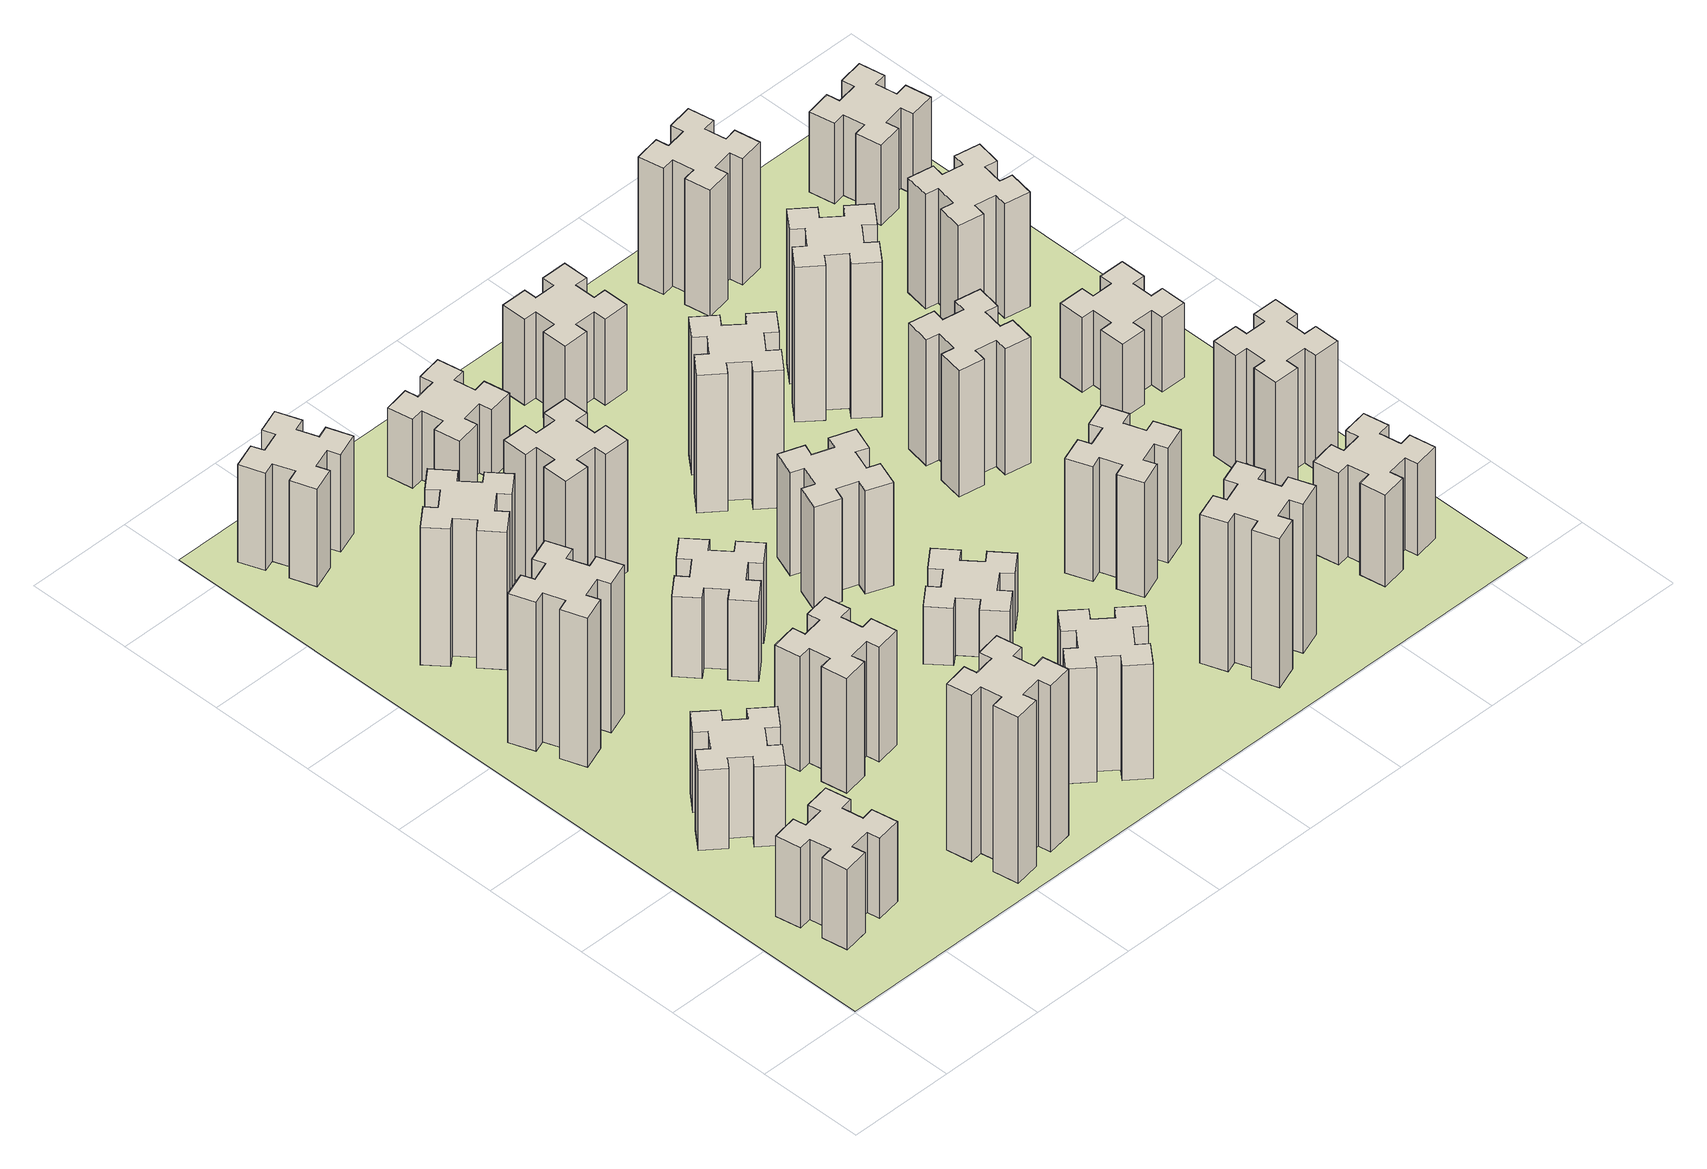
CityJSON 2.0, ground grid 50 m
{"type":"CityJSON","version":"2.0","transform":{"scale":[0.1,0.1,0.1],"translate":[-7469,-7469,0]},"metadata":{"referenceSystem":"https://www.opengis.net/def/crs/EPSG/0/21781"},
"CityObjects":{
"building1":{"type":"Building","attributes":{"class":"1000","function":"1000","usage":"1000","yearOfConstruction":2016,"roofType":"1000","measuredHeight":42,"storeysAboveGround":30,"storeysBelowGround":0},"geometry":[{"type":"Solid","lod":"1","boundaries":[[[[0,1,2,3,4,5,6,7,8,9,10,11,12,13,14,15,16,17,18,19]],[[17,16,20,21]],[[16,15,22,20]],[[15,14,23,22]],[[14,13,24,23]],[[13,12,25,24]],[[12,11,26,25]],[[11,10,27,26]],[[10,9,28,27]],[[9,8,29,28]],[[8,7,30,29]],[[7,6,31,30]],[[6,5,32,31]],[[5,4,33,32]],[[4,3,34,33]],[[3,2,35,34]],[[2,1,36,35]],[[1,0,37,36]],[[0,19,38,37]],[[19,18,39,38]],[[18,17,21,39]],[[24,25,26,27,28,29,30,31,32,33,34,35,36,37,38,39,21,20,22,23]]]]}]},
"building2":{"type":"Building","attributes":{"class":"1000","function":"1000","usage":"1000","yearOfConstruction":2016,"roofType":"1000","measuredHeight":42,"storeysAboveGround":30,"storeysBelowGround":0},"geometry":[{"type":"Solid","lod":"1","boundaries":[[[[40,41,42,43,44,45,46,47,48,49,50,51,52,53,54,55,56,57,58,59]],[[57,56,60,61]],[[56,55,62,60]],[[55,54,63,62]],[[54,53,64,63]],[[53,52,65,64]],[[52,51,66,65]],[[51,50,67,66]],[[50,49,68,67]],[[49,48,69,68]],[[48,47,70,69]],[[47,46,71,70]],[[46,45,72,71]],[[45,44,73,72]],[[44,43,74,73]],[[43,42,75,74]],[[42,41,76,75]],[[41,40,77,76]],[[40,59,78,77]],[[59,58,79,78]],[[58,57,61,79]],[[64,65,66,67,68,69,70,71,72,73,74,75,76,77,78,79,61,60,62,63]]]]}]},
"building3":{"type":"Building","attributes":{"class":"1000","function":"1000","usage":"1000","yearOfConstruction":2016,"roofType":"1000","measuredHeight":78,"storeysAboveGround":30,"storeysBelowGround":0},"geometry":[{"type":"Solid","lod":"1","boundaries":[[[[80,81,82,83,84,85,86,87,88,89,90,91,92,93,94,95,96,97,98,99]],[[97,96,100,101]],[[96,95,102,100]],[[95,94,103,102]],[[94,93,104,103]],[[93,92,105,104]],[[92,91,106,105]],[[91,90,107,106]],[[90,89,108,107]],[[89,88,109,108]],[[88,87,110,109]],[[87,86,111,110]],[[86,85,112,111]],[[85,84,113,112]],[[84,83,114,113]],[[83,82,115,114]],[[82,81,116,115]],[[81,80,117,116]],[[80,99,118,117]],[[99,98,119,118]],[[98,97,101,119]],[[104,105,106,107,108,109,110,111,112,113,114,115,116,117,118,119,101,100,102,103]]]]}]},
"building4":{"type":"Building","attributes":{"class":"1000","function":"1000","usage":"1000","yearOfConstruction":2016,"roofType":"1000","measuredHeight":87,"storeysAboveGround":30,"storeysBelowGround":0},"geometry":[{"type":"Solid","lod":"1","boundaries":[[[[120,121,122,123,124,125,126,127,128,129,130,131,132,133,134,135,136,137,138,139]],[[137,136,140,141]],[[136,135,142,140]],[[135,134,143,142]],[[134,133,144,143]],[[133,132,145,144]],[[132,131,146,145]],[[131,130,147,146]],[[130,129,148,147]],[[129,128,149,148]],[[128,127,150,149]],[[127,126,151,150]],[[126,125,152,151]],[[125,124,153,152]],[[124,123,154,153]],[[123,122,155,154]],[[122,121,156,155]],[[121,120,157,156]],[[120,139,158,157]],[[139,138,159,158]],[[138,137,141,159]],[[144,145,146,147,148,149,150,151,152,153,154,155,156,157,158,159,141,140,142,143]]]]}]},
"building5":{"type":"Building","attributes":{"class":"1000","function":"1000","usage":"1000","yearOfConstruction":2016,"roofType":"1000","measuredHeight":72,"storeysAboveGround":30,"storeysBelowGround":0},"geometry":[{"type":"Solid","lod":"1","boundaries":[[[[160,161,162,163,164,165,166,167,168,169,170,171,172,173,174,175,176,177,178,179]],[[177,176,180,181]],[[176,175,182,180]],[[175,174,183,182]],[[174,173,184,183]],[[173,172,185,184]],[[172,171,186,185]],[[171,170,187,186]],[[170,169,188,187]],[[169,168,189,188]],[[168,167,190,189]],[[167,166,191,190]],[[166,165,192,191]],[[165,164,193,192]],[[164,163,194,193]],[[163,162,195,194]],[[162,161,196,195]],[[161,160,197,196]],[[160,179,198,197]],[[179,178,199,198]],[[178,177,181,199]],[[184,185,186,187,188,189,190,191,192,193,194,195,196,197,198,199,181,180,182,183]]]]}]},
"building6":{"type":"Building","attributes":{"class":"1000","function":"1000","usage":"1000","yearOfConstruction":2016,"roofType":"1000","measuredHeight":60,"storeysAboveGround":30,"storeysBelowGround":0},"geometry":[{"type":"Solid","lod":"1","boundaries":[[[[200,201,202,203,204,205,206,207,208,209,210,211,212,213,214,215,216,217,218,219]],[[217,216,220,221]],[[216,215,222,220]],[[215,214,223,222]],[[214,213,224,223]],[[213,212,225,224]],[[212,211,226,225]],[[211,210,227,226]],[[210,209,228,227]],[[209,208,229,228]],[[208,207,230,229]],[[207,206,231,230]],[[206,205,232,231]],[[205,204,233,232]],[[204,203,234,233]],[[203,202,235,234]],[[202,201,236,235]],[[201,200,237,236]],[[200,219,238,237]],[[219,218,239,238]],[[218,217,221,239]],[[224,225,226,227,228,229,230,231,232,233,234,235,236,237,238,239,221,220,222,223]]]]}]},
"building7":{"type":"Building","attributes":{"class":"1000","function":"1000","usage":"1000","yearOfConstruction":2016,"roofType":"1000","measuredHeight":51,"storeysAboveGround":30,"storeysBelowGround":0},"geometry":[{"type":"Solid","lod":"1","boundaries":[[[[240,241,242,243,244,245,246,247,248,249,250,251,252,253,254,255,256,257,258,259]],[[257,256,260,261]],[[256,255,262,260]],[[255,254,263,262]],[[254,253,264,263]],[[253,252,265,264]],[[252,251,266,265]],[[251,250,267,266]],[[250,249,268,267]],[[249,248,269,268]],[[248,247,270,269]],[[247,246,271,270]],[[246,245,272,271]],[[245,244,273,272]],[[244,243,274,273]],[[243,242,275,274]],[[242,241,276,275]],[[241,240,277,276]],[[240,259,278,277]],[[259,258,279,278]],[[258,257,261,279]],[[264,265,266,267,268,269,270,271,272,273,274,275,276,277,278,279,261,260,262,263]]]]}]},
"building8":{"type":"Building","attributes":{"class":"1000","function":"1000","usage":"1000","yearOfConstruction":2016,"roofType":"1000","measuredHeight":42,"storeysAboveGround":30,"storeysBelowGround":0},"geometry":[{"type":"Solid","lod":"1","boundaries":[[[[280,281,282,283,284,285,286,287,288,289,290,291,292,293,294,295,296,297,298,299]],[[297,296,300,301]],[[296,295,302,300]],[[295,294,303,302]],[[294,293,304,303]],[[293,292,305,304]],[[292,291,306,305]],[[291,290,307,306]],[[290,289,308,307]],[[289,288,309,308]],[[288,287,310,309]],[[287,286,311,310]],[[286,285,312,311]],[[285,284,313,312]],[[284,283,314,313]],[[283,282,315,314]],[[282,281,316,315]],[[281,280,317,316]],[[280,299,318,317]],[[299,298,319,318]],[[298,297,301,319]],[[304,305,306,307,308,309,310,311,312,313,314,315,316,317,318,319,301,300,302,303]]]]}]},
"building9":{"type":"Building","attributes":{"class":"1000","function":"1000","usage":"1000","yearOfConstruction":2016,"roofType":"1000","measuredHeight":69,"storeysAboveGround":30,"storeysBelowGround":0},"geometry":[{"type":"Solid","lod":"1","boundaries":[[[[320,321,322,323,324,325,326,327,328,329,330,331,332,333,334,335,336,337,338,339]],[[337,336,340,341]],[[336,335,342,340]],[[335,334,343,342]],[[334,333,344,343]],[[333,332,345,344]],[[332,331,346,345]],[[331,330,347,346]],[[330,329,348,347]],[[329,328,349,348]],[[328,327,350,349]],[[327,326,351,350]],[[326,325,352,351]],[[325,324,353,352]],[[324,323,354,353]],[[323,322,355,354]],[[322,321,356,355]],[[321,320,357,356]],[[320,339,358,357]],[[339,338,359,358]],[[338,337,341,359]],[[344,345,346,347,348,349,350,351,352,353,354,355,356,357,358,359,341,340,342,343]]]]}]},
"building10":{"type":"Building","attributes":{"class":"1000","function":"1000","usage":"1000","yearOfConstruction":2016,"roofType":"1000","measuredHeight":60,"storeysAboveGround":30,"storeysBelowGround":0},"geometry":[{"type":"Solid","lod":"1","boundaries":[[[[360,361,362,363,364,365,366,367,368,369,370,371,372,373,374,375,376,377,378,379]],[[377,376,380,381]],[[376,375,382,380]],[[375,374,383,382]],[[374,373,384,383]],[[373,372,385,384]],[[372,371,386,385]],[[371,370,387,386]],[[370,369,388,387]],[[369,368,389,388]],[[368,367,390,389]],[[367,366,391,390]],[[366,365,392,391]],[[365,364,393,392]],[[364,363,394,393]],[[363,362,395,394]],[[362,361,396,395]],[[361,360,397,396]],[[360,379,398,397]],[[379,378,399,398]],[[378,377,381,399]],[[384,385,386,387,388,389,390,391,392,393,394,395,396,397,398,399,381,380,382,383]]]]}]},
"building11":{"type":"Building","attributes":{"class":"1000","function":"1000","usage":"1000","yearOfConstruction":2016,"roofType":"1000","measuredHeight":36,"storeysAboveGround":30,"storeysBelowGround":0},"geometry":[{"type":"Solid","lod":"1","boundaries":[[[[400,401,402,403,404,405,406,407,408,409,410,411,412,413,414,415,416,417,418,419]],[[417,416,420,421]],[[416,415,422,420]],[[415,414,423,422]],[[414,413,424,423]],[[413,412,425,424]],[[412,411,426,425]],[[411,410,427,426]],[[410,409,428,427]],[[409,408,429,428]],[[408,407,430,429]],[[407,406,431,430]],[[406,405,432,431]],[[405,404,433,432]],[[404,403,434,433]],[[403,402,435,434]],[[402,401,436,435]],[[401,400,437,436]],[[400,419,438,437]],[[419,418,439,438]],[[418,417,421,439]],[[424,425,426,427,428,429,430,431,432,433,434,435,436,437,438,439,421,420,422,423]]]]}]},
"building12":{"type":"Building","attributes":{"class":"1000","function":"1000","usage":"1000","yearOfConstruction":2016,"roofType":"1000","measuredHeight":30,"storeysAboveGround":30,"storeysBelowGround":0},"geometry":[{"type":"Solid","lod":"1","boundaries":[[[[440,441,442,443,444,445,446,447,448,449,450,451,452,453,454,455,456,457,458,459]],[[457,456,460,461]],[[456,455,462,460]],[[455,454,463,462]],[[454,453,464,463]],[[453,452,465,464]],[[452,451,466,465]],[[451,450,467,466]],[[450,449,468,467]],[[449,448,469,468]],[[448,447,470,469]],[[447,446,471,470]],[[446,445,472,471]],[[445,444,473,472]],[[444,443,474,473]],[[443,442,475,474]],[[442,441,476,475]],[[441,440,477,476]],[[440,459,478,477]],[[459,458,479,478]],[[458,457,461,479]],[[464,465,466,467,468,469,470,471,472,473,474,475,476,477,478,479,461,460,462,463]]]]}]},
"building13":{"type":"Building","attributes":{"class":"1000","function":"1000","usage":"1000","yearOfConstruction":2016,"roofType":"1000","measuredHeight":54,"storeysAboveGround":30,"storeysBelowGround":0},"geometry":[{"type":"Solid","lod":"1","boundaries":[[[[480,481,482,483,484,485,486,487,488,489,490,491,492,493,494,495,496,497,498,499]],[[497,496,500,501]],[[496,495,502,500]],[[495,494,503,502]],[[494,493,504,503]],[[493,492,505,504]],[[492,491,506,505]],[[491,490,507,506]],[[490,489,508,507]],[[489,488,509,508]],[[488,487,510,509]],[[487,486,511,510]],[[486,485,512,511]],[[485,484,513,512]],[[484,483,514,513]],[[483,482,515,514]],[[482,481,516,515]],[[481,480,517,516]],[[480,499,518,517]],[[499,498,519,518]],[[498,497,501,519]],[[504,505,506,507,508,509,510,511,512,513,514,515,516,517,518,519,501,500,502,503]]]]}]},
"building14":{"type":"Building","attributes":{"class":"1000","function":"1000","usage":"1000","yearOfConstruction":2016,"roofType":"1000","measuredHeight":72,"storeysAboveGround":30,"storeysBelowGround":0},"geometry":[{"type":"Solid","lod":"1","boundaries":[[[[520,521,522,523,524,525,526,527,528,529,530,531,532,533,534,535,536,537,538,539]],[[537,536,540,541]],[[536,535,542,540]],[[535,534,543,542]],[[534,533,544,543]],[[533,532,545,544]],[[532,531,546,545]],[[531,530,547,546]],[[530,529,548,547]],[[529,528,549,548]],[[528,527,550,549]],[[527,526,551,550]],[[526,525,552,551]],[[525,524,553,552]],[[524,523,554,553]],[[523,522,555,554]],[[522,521,556,555]],[[521,520,557,556]],[[520,539,558,557]],[[539,538,559,558]],[[538,537,541,559]],[[544,545,546,547,548,549,550,551,552,553,554,555,556,557,558,559,541,540,542,543]]]]}]},
"building15":{"type":"Building","attributes":{"class":"1000","function":"1000","usage":"1000","yearOfConstruction":2016,"roofType":"1000","measuredHeight":78,"storeysAboveGround":30,"storeysBelowGround":0},"geometry":[{"type":"Solid","lod":"1","boundaries":[[[[560,561,562,563,564,565,566,567,568,569,570,571,572,573,574,575,576,577,578,579]],[[577,576,580,581]],[[576,575,582,580]],[[575,574,583,582]],[[574,573,584,583]],[[573,572,585,584]],[[572,571,586,585]],[[571,570,587,586]],[[570,569,588,587]],[[569,568,589,588]],[[568,567,590,589]],[[567,566,591,590]],[[566,565,592,591]],[[565,564,593,592]],[[564,563,594,593]],[[563,562,595,594]],[[562,561,596,595]],[[561,560,597,596]],[[560,579,598,597]],[[579,578,599,598]],[[578,577,581,599]],[[584,585,586,587,588,589,590,591,592,593,594,595,596,597,598,599,581,580,582,583]]]]}]},
"building16":{"type":"Building","attributes":{"class":"1000","function":"1000","usage":"1000","yearOfConstruction":2016,"roofType":"1000","measuredHeight":45,"storeysAboveGround":30,"storeysBelowGround":0},"geometry":[{"type":"Solid","lod":"1","boundaries":[[[[600,601,602,603,604,605,606,607,608,609,610,611,612,613,614,615,616,617,618,619]],[[617,616,620,621]],[[616,615,622,620]],[[615,614,623,622]],[[614,613,624,623]],[[613,612,625,624]],[[612,611,626,625]],[[611,610,627,626]],[[610,609,628,627]],[[609,608,629,628]],[[608,607,630,629]],[[607,606,631,630]],[[606,605,632,631]],[[605,604,633,632]],[[604,603,634,633]],[[603,602,635,634]],[[602,601,636,635]],[[601,600,637,636]],[[600,619,638,637]],[[619,618,639,638]],[[618,617,621,639]],[[624,625,626,627,628,629,630,631,632,633,634,635,636,637,638,639,621,620,622,623]]]]}]},
"building17":{"type":"Building","attributes":{"class":"1000","function":"1000","usage":"1000","yearOfConstruction":2016,"roofType":"1000","measuredHeight":60,"storeysAboveGround":30,"storeysBelowGround":0},"geometry":[{"type":"Solid","lod":"1","boundaries":[[[[640,641,642,643,644,645,646,647,648,649,650,651,652,653,654,655,656,657,658,659]],[[657,656,660,661]],[[656,655,662,660]],[[655,654,663,662]],[[654,653,664,663]],[[653,652,665,664]],[[652,651,666,665]],[[651,650,667,666]],[[650,649,668,667]],[[649,648,669,668]],[[648,647,670,669]],[[647,646,671,670]],[[646,645,672,671]],[[645,644,673,672]],[[644,643,674,673]],[[643,642,675,674]],[[642,641,676,675]],[[641,640,677,676]],[[640,659,678,677]],[[659,658,679,678]],[[658,657,661,679]],[[664,665,666,667,668,669,670,671,672,673,674,675,676,677,678,679,661,660,662,663]]]]}]},
"building18":{"type":"Building","attributes":{"class":"1000","function":"1000","usage":"1000","yearOfConstruction":2016,"roofType":"1000","measuredHeight":66,"storeysAboveGround":30,"storeysBelowGround":0},"geometry":[{"type":"Solid","lod":"1","boundaries":[[[[680,681,682,683,684,685,686,687,688,689,690,691,692,693,694,695,696,697,698,699]],[[697,696,700,701]],[[696,695,702,700]],[[695,694,703,702]],[[694,693,704,703]],[[693,692,705,704]],[[692,691,706,705]],[[691,690,707,706]],[[690,689,708,707]],[[689,688,709,708]],[[688,687,710,709]],[[687,686,711,710]],[[686,685,712,711]],[[685,684,713,712]],[[684,683,714,713]],[[683,682,715,714]],[[682,681,716,715]],[[681,680,717,716]],[[680,699,718,717]],[[699,698,719,718]],[[698,697,701,719]],[[704,705,706,707,708,709,710,711,712,713,714,715,716,717,718,719,701,700,702,703]]]]}]},
"building19":{"type":"Building","attributes":{"class":"1000","function":"1000","usage":"1000","yearOfConstruction":2016,"roofType":"1000","measuredHeight":81,"storeysAboveGround":30,"storeysBelowGround":0},"geometry":[{"type":"Solid","lod":"1","boundaries":[[[[720,721,722,723,724,725,726,727,728,729,730,731,732,733,734,735,736,737,738,739]],[[737,736,740,741]],[[736,735,742,740]],[[735,734,743,742]],[[734,733,744,743]],[[733,732,745,744]],[[732,731,746,745]],[[731,730,747,746]],[[730,729,748,747]],[[729,728,749,748]],[[728,727,750,749]],[[727,726,751,750]],[[726,725,752,751]],[[725,724,753,752]],[[724,723,754,753]],[[723,722,755,754]],[[722,721,756,755]],[[721,720,757,756]],[[720,739,758,757]],[[739,738,759,758]],[[738,737,741,759]],[[744,745,746,747,748,749,750,751,752,753,754,755,756,757,758,759,741,740,742,743]]]]}]},
"building20":{"type":"Building","attributes":{"class":"1000","function":"1000","usage":"1000","yearOfConstruction":2016,"roofType":"1000","measuredHeight":48,"storeysAboveGround":30,"storeysBelowGround":0},"geometry":[{"type":"Solid","lod":"1","boundaries":[[[[760,761,762,763,764,765,766,767,768,769,770,771,772,773,774,775,776,777,778,779]],[[777,776,780,781]],[[776,775,782,780]],[[775,774,783,782]],[[774,773,784,783]],[[773,772,785,784]],[[772,771,786,785]],[[771,770,787,786]],[[770,769,788,787]],[[769,768,789,788]],[[768,767,790,789]],[[767,766,791,790]],[[766,765,792,791]],[[765,764,793,792]],[[764,763,794,793]],[[763,762,795,794]],[[762,761,796,795]],[[761,760,797,796]],[[760,779,798,797]],[[779,778,799,798]],[[778,777,781,799]],[[784,785,786,787,788,789,790,791,792,793,794,795,796,797,798,799,781,780,782,783]]]]}]},
"building21":{"type":"Building","attributes":{"class":"1000","function":"1000","usage":"1000","yearOfConstruction":2016,"roofType":"1000","measuredHeight":66,"storeysAboveGround":30,"storeysBelowGround":0},"geometry":[{"type":"Solid","lod":"1","boundaries":[[[[800,801,802,803,804,805,806,807,808,809,810,811,812,813,814,815,816,817,818,819]],[[817,816,820,821]],[[816,815,822,820]],[[815,814,823,822]],[[814,813,824,823]],[[813,812,825,824]],[[812,811,826,825]],[[811,810,827,826]],[[810,809,828,827]],[[809,808,829,828]],[[808,807,830,829]],[[807,806,831,830]],[[806,805,832,831]],[[805,804,833,832]],[[804,803,834,833]],[[803,802,835,834]],[[802,801,836,835]],[[801,800,837,836]],[[800,819,838,837]],[[819,818,839,838]],[[818,817,821,839]],[[824,825,826,827,828,829,830,831,832,833,834,835,836,837,838,839,821,820,822,823]]]]}]},
"building22":{"type":"Building","attributes":{"class":"1000","function":"1000","usage":"1000","yearOfConstruction":2016,"roofType":"1000","measuredHeight":60,"storeysAboveGround":30,"storeysBelowGround":0},"geometry":[{"type":"Solid","lod":"1","boundaries":[[[[840,841,842,843,844,845,846,847,848,849,850,851,852,853,854,855,856,857,858,859]],[[857,856,860,861]],[[856,855,862,860]],[[855,854,863,862]],[[854,853,864,863]],[[853,852,865,864]],[[852,851,866,865]],[[851,850,867,866]],[[850,849,868,867]],[[849,848,869,868]],[[848,847,870,869]],[[847,846,871,870]],[[846,845,872,871]],[[845,844,873,872]],[[844,843,874,873]],[[843,842,875,874]],[[842,841,876,875]],[[841,840,877,876]],[[840,859,878,877]],[[859,858,879,878]],[[858,857,861,879]],[[864,865,866,867,868,869,870,871,872,873,874,875,876,877,878,879,861,860,862,863]]]]}]},
"building23":{"type":"Building","attributes":{"class":"1000","function":"1000","usage":"1000","yearOfConstruction":2016,"roofType":"1000","measuredHeight":39,"storeysAboveGround":30,"storeysBelowGround":0},"geometry":[{"type":"Solid","lod":"1","boundaries":[[[[880,881,882,883,884,885,886,887,888,889,890,891,892,893,894,895,896,897,898,899]],[[897,896,900,901]],[[896,895,902,900]],[[895,894,903,902]],[[894,893,904,903]],[[893,892,905,904]],[[892,891,906,905]],[[891,890,907,906]],[[890,889,908,907]],[[889,888,909,908]],[[888,887,910,909]],[[887,886,911,910]],[[886,885,912,911]],[[885,884,913,912]],[[884,883,914,913]],[[883,882,915,914]],[[882,881,916,915]],[[881,880,917,916]],[[880,899,918,917]],[[899,898,919,918]],[[898,897,901,919]],[[904,905,906,907,908,909,910,911,912,913,914,915,916,917,918,919,901,900,902,903]]]]}]},
"building24":{"type":"Building","attributes":{"class":"1000","function":"1000","usage":"1000","yearOfConstruction":2016,"roofType":"1000","measuredHeight":60,"storeysAboveGround":30,"storeysBelowGround":0},"geometry":[{"type":"Solid","lod":"1","boundaries":[[[[920,921,922,923,924,925,926,927,928,929,930,931,932,933,934,935,936,937,938,939]],[[937,936,940,941]],[[936,935,942,940]],[[935,934,943,942]],[[934,933,944,943]],[[933,932,945,944]],[[932,931,946,945]],[[931,930,947,946]],[[930,929,948,947]],[[929,928,949,948]],[[928,927,950,949]],[[927,926,951,950]],[[926,925,952,951]],[[925,924,953,952]],[[924,923,954,953]],[[923,922,955,954]],[[922,921,956,955]],[[921,920,957,956]],[[920,939,958,957]],[[939,938,959,958]],[[938,937,941,959]],[[944,945,946,947,948,949,950,951,952,953,954,955,956,957,958,959,941,940,942,943]]]]}]},
"building25":{"type":"Building","attributes":{"class":"1000","function":"1000","usage":"1000","yearOfConstruction":2016,"roofType":"1000","measuredHeight":42,"storeysAboveGround":30,"storeysBelowGround":0},"geometry":[{"type":"Solid","lod":"1","boundaries":[[[[960,961,962,963,964,965,966,967,968,969,970,971,972,973,974,975,976,977,978,979]],[[977,976,980,981]],[[976,975,982,980]],[[975,974,983,982]],[[974,973,984,983]],[[973,972,985,984]],[[972,971,986,985]],[[971,970,987,986]],[[970,969,988,987]],[[969,968,989,988]],[[968,967,990,989]],[[967,966,991,990]],[[966,965,992,991]],[[965,964,993,992]],[[964,963,994,993]],[[963,962,995,994]],[[962,961,996,995]],[[961,960,997,996]],[[960,979,998,997]],[[979,978,999,998]],[[978,977,981,999]],[[984,985,986,987,988,989,990,991,992,993,994,995,996,997,998,999,981,980,982,983]]]]}]},
"landuse1":{"type":"LandUse","attributes":{"name":"plot1","function":"1010"},"geometry":[{"type":"MultiSurface","lod":"1","boundaries":[[[1000,1001,1002,1003]]]}]}
},
"vertices":[
[492,445,0],[475,544,0],[534,554,0],[513,672,0],[395,651,0],[405,592,0],[307,575,0],[297,634,0],[178,613,0],[199,495,0],[258,505,0],[276,407,0],[217,397,0],[237,278,0],[356,299,0],[345,358,0],[444,376,0],[454,317,0],[572,337,0],[551,456,0],[444,376,420],[454,317,420],[345,358,420],[356,299,420],[237,278,420],[217,397,420],[276,407,420],[258,505,420],[199,495,420],[178,613,420],[297,634,420],[307,575,420],[405,592,420],[395,651,420],[513,672,420],[534,554,420],[475,544,420],[492,445,420],[551,456,420],[572,337,420],
[423,1224,0],[359,1148,0],[313,1186,0],[236,1094,0],[328,1017,0],[366,1063,0],[443,999,0],[404,953,0],[496,876,0],[573,968,0],[527,1006,0],[592,1083,0],[638,1044,0],[715,1136,0],[623,1213,0],[584,1167,0],[508,1232,0],[546,1278,0],[454,1355,0],[377,1263,0],[508,1232,420],[546,1278,420],[584,1167,420],[623,1213,420],[715,1136,420],[638,1044,420],[592,1083,420],[527,1006,420],[573,968,420],[496,876,420],[404,953,420],[443,999,420],[366,1063,420],[328,1017,420],[236,1094,420],[313,1186,420],[359,1148,420],[423,1224,420],[377,1263,420],[454,1355,420],
[255,1965,0],[289,1871,0],[233,1850,0],[274,1737,0],[387,1779,0],[366,1835,0],[460,1869,0],[480,1813,0],[593,1854,0],[552,1967,0],[496,1946,0],[462,2040,0],[518,2060,0],[477,2173,0],[364,2132,0],[385,2076,0],[291,2042,0],[270,2098,0],[157,2057,0],[199,1944,0],[291,2042,780],[270,2098,780],[385,2076,780],[364,2132,780],[477,2173,780],[518,2060,780],[462,2040,780],[496,1946,780],[552,1967,780],[593,1854,780],[480,1813,780],[460,1869,780],[366,1835,780],[387,1779,780],[274,1737,780],[233,1850,780],[289,1871,780],[255,1965,780],[199,1944,780],[157,2057,780],
[998,305,0],[1016,207,0],[957,197,0],[977,78,0],[1096,99,0],[1085,158,0],[1184,176,0],[1194,117,0],[1312,137,0],[1291,256,0],[1232,245,0],[1215,344,0],[1274,354,0],[1253,472,0],[1135,451,0],[1145,392,0],[1047,375,0],[1037,434,0],[918,413,0],[939,295,0],[1047,375,870],[1037,434,870],[1145,392,870],[1135,451,870],[1253,472,870],[1274,354,870],[1215,344,870],[1232,245,870],[1291,256,870],[1312,137,870],[1194,117,870],[1184,176,870],[1085,158,870],[1096,99,870],[977,78,870],[957,197,870],[1016,207,870],[998,305,870],[939,295,870],[918,413,870],
[359,2563,0],[423,2486,0],[377,2448,0],[454,2356,0],[546,2433,0],[508,2479,0],[584,2543,0],[623,2497,0],[715,2574,0],[638,2666,0],[592,2628,0],[527,2704,0],[573,2743,0],[496,2835,0],[404,2758,0],[443,2712,0],[366,2647,0],[328,2693,0],[236,2616,0],[313,2524,0],[366,2647,720],[328,2693,720],[443,2712,720],[404,2758,720],[496,2835,720],[573,2743,720],[527,2704,720],[592,2628,720],[638,2666,720],[715,2574,720],[623,2497,720],[584,2543,720],[508,2479,720],[546,2433,720],[454,2356,720],[377,2448,720],[423,2486,720],[359,2563,720],[313,2524,720],[236,2616,720],
[898,1145,0],[916,1047,0],[857,1037,0],[877,918,0],[996,939,0],[985,998,0],[1084,1016,0],[1094,957,0],[1212,977,0],[1191,1096,0],[1132,1085,0],[1115,1184,0],[1174,1194,0],[1153,1312,0],[1035,1291,0],[1045,1232,0],[947,1215,0],[937,1274,0],[818,1253,0],[839,1135,0],[947,1215,600],[937,1274,600],[1045,1232,600],[1035,1291,600],[1153,1312,600],[1174,1194,600],[1115,1184,600],[1132,1085,600],[1191,1096,600],[1212,977,600],[1094,957,600],[1084,1016,600],[985,998,600],[996,939,600],[877,918,600],[857,1037,600],[916,1047,600],[898,1145,600],[839,1135,600],[818,1253,600],
[496,3426,0],[462,3520,0],[518,3540,0],[477,3653,0],[364,3612,0],[385,3556,0],[291,3522,0],[270,3578,0],[157,3537,0],[199,3424,0],[255,3445,0],[289,3351,0],[233,3330,0],[274,3217,0],[387,3259,0],[366,3315,0],[460,3349,0],[480,3293,0],[593,3334,0],[552,3447,0],[460,3349,510],[480,3293,510],[366,3315,510],[387,3259,510],[274,3217,510],[233,3330,510],[289,3351,510],[255,3445,510],[199,3424,510],[157,3537,510],[270,3578,510],[291,3522,510],[385,3556,510],[364,3612,510],[477,3653,510],[518,3540,510],[462,3520,510],[496,3426,510],[552,3447,510],[593,3334,510],
[1148,1739,0],[1224,1803,0],[1263,1757,0],[1355,1834,0],[1278,1926,0],[1232,1888,0],[1167,1964,0],[1213,2003,0],[1136,2095,0],[1044,2018,0],[1083,1972,0],[1006,1907,0],[968,1953,0],[876,1876,0],[953,1784,0],[999,1823,0],[1063,1746,0],[1017,1708,0],[1094,1616,0],[1186,1693,0],[1063,1746,420],[1017,1708,420],[999,1823,420],[953,1784,420],[876,1876,420],[968,1953,420],[1006,1907,420],[1083,1972,420],[1044,2018,420],[1136,2095,420],[1213,2003,420],[1167,1964,420],[1232,1888,420],[1278,1926,420],[1355,1834,420],[1263,1757,420],[1224,1803,420],[1148,1739,420],[1186,1693,420],[1094,1616,420],
[965,2485,0],[1065,2485,0],[1065,2425,0],[1185,2425,0],[1185,2545,0],[1125,2545,0],[1125,2645,0],[1185,2645,0],[1185,2765,0],[1065,2765,0],[1065,2705,0],[965,2705,0],[965,2765,0],[845,2765,0],[845,2645,0],[905,2645,0],[905,2545,0],[845,2545,0],[845,2425,0],[965,2425,0],[905,2545,690],[845,2545,690],[905,2645,690],[845,2645,690],[845,2765,690],[965,2765,690],[965,2705,690],[1065,2705,690],[1065,2765,690],[1185,2765,690],[1185,2645,690],[1125,2645,690],[1125,2545,690],[1185,2545,690],[1185,2425,690],[1065,2425,690],[1065,2485,690],[965,2485,690],[965,2425,690],[845,2425,690],
[1646,323,0],[1723,259,0],[1684,213,0],[1776,136,0],[1853,228,0],[1807,266,0],[1872,343,0],[1918,304,0],[1995,396,0],[1903,473,0],[1864,427,0],[1788,492,0],[1826,538,0],[1734,615,0],[1657,523,0],[1703,484,0],[1639,408,0],[1593,446,0],[1516,354,0],[1608,277,0],[1639,408,600],[1593,446,600],[1703,484,600],[1657,523,600],[1734,615,600],[1826,538,600],[1788,492,600],[1864,427,600],[1903,473,600],[1995,396,600],[1918,304,600],[1872,343,600],[1807,266,600],[1853,228,600],[1776,136,600],[1684,213,600],[1723,259,600],[1646,323,600],[1608,277,600],[1516,354,600],
[1145,3452,0],[1047,3435,0],[1037,3494,0],[918,3473,0],[939,3355,0],[998,3365,0],[1016,3267,0],[957,3257,0],[977,3138,0],[1096,3159,0],[1085,3218,0],[1184,3236,0],[1194,3177,0],[1312,3197,0],[1291,3316,0],[1232,3305,0],[1215,3404,0],[1274,3414,0],[1253,3532,0],[1135,3511,0],[1215,3404,360],[1274,3414,360],[1232,3305,360],[1291,3316,360],[1312,3197,360],[1194,3177,360],[1184,3236,360],[1085,3218,360],[1096,3159,360],[977,3138,360],[957,3257,360],[1016,3267,360],[998,3365,360],[939,3355,360],[918,3473,360],[1037,3494,360],[1047,3435,360],[1145,3452,360],[1135,3511,360],[1253,3532,360],
[1888,1099,0],[1964,1163,0],[2003,1117,0],[2095,1194,0],[2018,1286,0],[1972,1248,0],[1907,1324,0],[1953,1363,0],[1876,1455,0],[1784,1378,0],[1823,1332,0],[1746,1267,0],[1708,1313,0],[1616,1236,0],[1693,1144,0],[1739,1183,0],[1803,1106,0],[1757,1068,0],[1834,976,0],[1926,1053,0],[1803,1106,300],[1757,1068,300],[1739,1183,300],[1693,1144,300],[1616,1236,300],[1708,1313,300],[1746,1267,300],[1823,1332,300],[1784,1378,300],[1876,1455,300],[1953,1363,300],[1907,1324,300],[1972,1248,300],[2018,1286,300],[2095,1194,300],[2003,1117,300],[1964,1163,300],[1888,1099,300],[1926,1053,300],[1834,976,300],
[1669,1940,0],[1635,1846,0],[1579,1867,0],[1537,1754,0],[1650,1713,0],[1671,1769,0],[1765,1735,0],[1744,1679,0],[1857,1637,0],[1898,1750,0],[1842,1771,0],[1876,1865,0],[1932,1844,0],[1973,1957,0],[1860,1998,0],[1840,1942,0],[1746,1976,0],[1767,2032,0],[1654,2073,0],[1613,1960,0],[1746,1976,540],[1767,2032,540],[1840,1942,540],[1860,1998,540],[1973,1957,540],[1932,1844,540],[1876,1865,540],[1842,1771,540],[1898,1750,540],[1857,1637,540],[1744,1679,540],[1765,1735,540],[1671,1769,540],[1650,1713,540],[1537,1754,540],[1579,1867,540],[1635,1846,540],[1669,1940,540],[1613,1960,540],[1654,2073,540],
[1746,2443,0],[1823,2379,0],[1784,2333,0],[1876,2256,0],[1953,2348,0],[1907,2386,0],[1972,2463,0],[2018,2424,0],[2095,2516,0],[2003,2593,0],[1964,2547,0],[1888,2612,0],[1926,2658,0],[1834,2735,0],[1757,2643,0],[1803,2604,0],[1739,2528,0],[1693,2566,0],[1616,2474,0],[1708,2397,0],[1739,2528,720],[1693,2566,720],[1803,2604,720],[1757,2643,720],[1834,2735,720],[1926,2658,720],[1888,2612,720],[1964,2547,720],[2003,2593,720],[2095,2516,720],[2018,2424,720],[1972,2463,720],[1907,2386,720],[1953,2348,720],[1876,2256,720],[1784,2333,720],[1823,2379,720],[1746,2443,720],[1708,2397,720],[1616,2474,720],
[2716,366,0],[2682,460,0],[2738,480,0],[2697,593,0],[2584,552,0],[2605,496,0],[2511,462,0],[2490,518,0],[2377,477,0],[2419,364,0],[2475,385,0],[2509,291,0],[2453,270,0],[2494,157,0],[2607,199,0],[2586,255,0],[2680,289,0],[2700,233,0],[2813,274,0],[2772,387,0],[2680,289,780],[2700,233,780],[2586,255,780],[2607,199,780],[2494,157,780],[2453,270,780],[2509,291,780],[2475,385,780],[2419,364,780],[2377,477,780],[2490,518,780],[2511,462,780],[2605,496,780],[2584,552,780],[2697,593,780],[2738,480,780],[2682,460,780],[2716,366,780],[2772,387,780],[2813,274,780],
[1805,3445,0],[1705,3445,0],[1705,3505,0],[1585,3505,0],[1585,3385,0],[1645,3385,0],[1645,3285,0],[1585,3285,0],[1585,3165,0],[1705,3165,0],[1705,3225,0],[1805,3225,0],[1805,3165,0],[1925,3165,0],[1925,3285,0],[1865,3285,0],[1865,3385,0],[1925,3385,0],[1925,3505,0],[1805,3505,0],[1865,3385,450],[1925,3385,450],[1865,3285,450],[1925,3285,450],[1925,3165,450],[1805,3165,450],[1805,3225,450],[1705,3225,450],[1705,3165,450],[1585,3165,450],[1585,3285,450],[1645,3285,450],[1645,3385,450],[1585,3385,450],[1585,3505,450],[1705,3505,450],[1705,3445,450],[1805,3445,450],[1805,3505,450],[1925,3505,450],
[2586,995,0],[2680,1029,0],[2700,973,0],[2813,1014,0],[2772,1127,0],[2716,1106,0],[2682,1200,0],[2738,1220,0],[2697,1333,0],[2584,1292,0],[2605,1236,0],[2511,1202,0],[2490,1258,0],[2377,1217,0],[2419,1104,0],[2475,1125,0],[2509,1031,0],[2453,1010,0],[2494,897,0],[2607,939,0],[2509,1031,600],[2453,1010,600],[2475,1125,600],[2419,1104,600],[2377,1217,600],[2490,1258,600],[2511,1202,600],[2605,1236,600],[2584,1292,600],[2697,1333,600],[2738,1220,600],[2682,1200,600],[2716,1106,600],[2772,1127,600],[2813,1014,600],[2700,973,600],[2680,1029,600],[2586,995,600],[2607,939,600],[2494,897,600],
[2527,1856,0],[2625,1838,0],[2615,1779,0],[2733,1758,0],[2754,1877,0],[2695,1887,0],[2712,1985,0],[2771,1975,0],[2792,2093,0],[2674,2114,0],[2664,2055,0],[2565,2072,0],[2576,2131,0],[2457,2152,0],[2437,2034,0],[2496,2024,0],[2478,1925,0],[2419,1936,0],[2398,1817,0],[2517,1797,0],[2478,1925,660],[2419,1936,660],[2496,2024,660],[2437,2034,660],[2457,2152,660],[2576,2131,660],[2565,2072,660],[2664,2055,660],[2674,2114,660],[2792,2093,660],[2771,1975,660],[2712,1985,660],[2695,1887,660],[2754,1877,660],[2733,1758,660],[2615,1779,660],[2625,1838,660],[2527,1856,660],[2517,1797,660],[2398,1817,660],
[2547,2486,0],[2612,2563,0],[2658,2524,0],[2735,2616,0],[2643,2693,0],[2604,2647,0],[2528,2712,0],[2566,2758,0],[2474,2835,0],[2397,2743,0],[2443,2704,0],[2379,2628,0],[2333,2666,0],[2256,2574,0],[2348,2497,0],[2386,2543,0],[2463,2479,0],[2424,2433,0],[2516,2356,0],[2593,2448,0],[2463,2479,810],[2424,2433,810],[2386,2543,810],[2348,2497,810],[2256,2574,810],[2333,2666,810],[2379,2628,810],[2443,2704,810],[2397,2743,810],[2474,2835,810],[2566,2758,810],[2528,2712,810],[2604,2647,810],[2643,2693,810],[2735,2616,810],[2658,2524,810],[2612,2563,810],[2547,2486,810],[2593,2448,810],[2516,2356,810],
[3305,358,0],[3404,376,0],[3414,317,0],[3532,337,0],[3511,456,0],[3452,445,0],[3435,544,0],[3494,554,0],[3473,672,0],[3355,651,0],[3365,592,0],[3267,575,0],[3257,634,0],[3138,613,0],[3159,495,0],[3218,505,0],[3236,407,0],[3177,397,0],[3197,278,0],[3316,299,0],[3236,407,480],[3177,397,480],[3218,505,480],[3159,495,480],[3138,613,480],[3257,634,480],[3267,575,480],[3365,592,480],[3355,651,480],[3473,672,480],[3494,554,480],[3435,544,480],[3452,445,480],[3511,456,480],[3532,337,480],[3414,317,480],[3404,376,480],[3305,358,480],[3316,299,480],[3197,278,480],
[2565,3318,0],[2664,3336,0],[2674,3277,0],[2792,3297,0],[2771,3416,0],[2712,3405,0],[2695,3504,0],[2754,3514,0],[2733,3632,0],[2615,3611,0],[2625,3552,0],[2527,3535,0],[2517,3594,0],[2398,3573,0],[2419,3455,0],[2478,3465,0],[2496,3367,0],[2437,3357,0],[2457,3238,0],[2576,3259,0],[2496,3367,660],[2437,3357,660],[2478,3465,660],[2419,3455,660],[2398,3573,660],[2517,3594,660],[2527,3535,660],[2625,3552,660],[2615,3611,660],[2733,3632,660],[2754,3514,660],[2695,3504,660],[2712,3405,660],[2771,3416,660],[2792,3297,660],[2674,3277,660],[2664,3336,660],[2565,3318,660],[2576,3259,660],[2457,3238,660],
[3385,1005,0],[3485,1005,0],[3485,945,0],[3605,945,0],[3605,1065,0],[3545,1065,0],[3545,1165,0],[3605,1165,0],[3605,1285,0],[3485,1285,0],[3485,1225,0],[3385,1225,0],[3385,1285,0],[3265,1285,0],[3265,1165,0],[3325,1165,0],[3325,1065,0],[3265,1065,0],[3265,945,0],[3385,945,0],[3325,1065,600],[3265,1065,600],[3325,1165,600],[3265,1165,600],[3265,1285,600],[3385,1285,600],[3385,1225,600],[3485,1225,600],[3485,1285,600],[3605,1285,600],[3605,1165,600],[3545,1165,600],[3545,1065,600],[3605,1065,600],[3605,945,600],[3485,945,600],[3485,1005,600],[3385,1005,600],[3385,945,600],[3265,945,600],
[3225,1905,0],[3225,1805,0],[3165,1805,0],[3165,1685,0],[3285,1685,0],[3285,1745,0],[3385,1745,0],[3385,1685,0],[3505,1685,0],[3505,1805,0],[3445,1805,0],[3445,1905,0],[3505,1905,0],[3505,2025,0],[3385,2025,0],[3385,1965,0],[3285,1965,0],[3285,2025,0],[3165,2025,0],[3165,1905,0],[3285,1965,390],[3285,2025,390],[3385,1965,390],[3385,2025,390],[3505,2025,390],[3505,1905,390],[3445,1905,390],[3445,1805,390],[3505,1805,390],[3505,1685,390],[3385,1685,390],[3385,1745,390],[3285,1745,390],[3285,1685,390],[3165,1685,390],[3165,1805,390],[3225,1805,390],[3225,1905,390],[3165,1905,390],[3165,2025,390],
[3335,2527,0],[3352,2625,0],[3411,2615,0],[3432,2733,0],[3314,2754,0],[3304,2695,0],[3205,2712,0],[3216,2771,0],[3097,2792,0],[3077,2674,0],[3136,2664,0],[3118,2565,0],[3059,2576,0],[3038,2457,0],[3157,2437,0],[3167,2496,0],[3265,2478,0],[3255,2419,0],[3373,2398,0],[3394,2517,0],[3265,2478,600],[3255,2419,600],[3167,2496,600],[3157,2437,600],[3038,2457,600],[3059,2576,600],[3118,2565,600],[3136,2664,600],[3077,2674,600],[3097,2792,600],[3216,2771,600],[3205,2712,600],[3304,2695,600],[3314,2754,600],[3432,2733,600],[3411,2615,600],[3352,2625,600],[3335,2527,600],[3394,2517,600],[3373,2398,600],
[3465,3452,0],[3367,3435,0],[3357,3494,0],[3238,3473,0],[3259,3355,0],[3318,3365,0],[3336,3267,0],[3277,3257,0],[3297,3138,0],[3416,3159,0],[3405,3218,0],[3504,3236,0],[3514,3177,0],[3632,3197,0],[3611,3316,0],[3552,3305,0],[3535,3404,0],[3594,3414,0],[3573,3532,0],[3455,3511,0],[3535,3404,420],[3594,3414,420],[3552,3305,420],[3611,3316,420],[3632,3197,420],[3514,3177,420],[3504,3236,420],[3405,3218,420],[3416,3159,420],[3297,3138,420],[3277,3257,420],[3336,3267,420],[3318,3365,420],[3259,3355,420],[3238,3473,420],[3357,3494,420],[3367,3435,420],[3465,3452,420],[3455,3511,420],[3573,3532,420],
[5,3705,0],[3705,3705,0],[3705,5,0],[5,5,0]
]}
